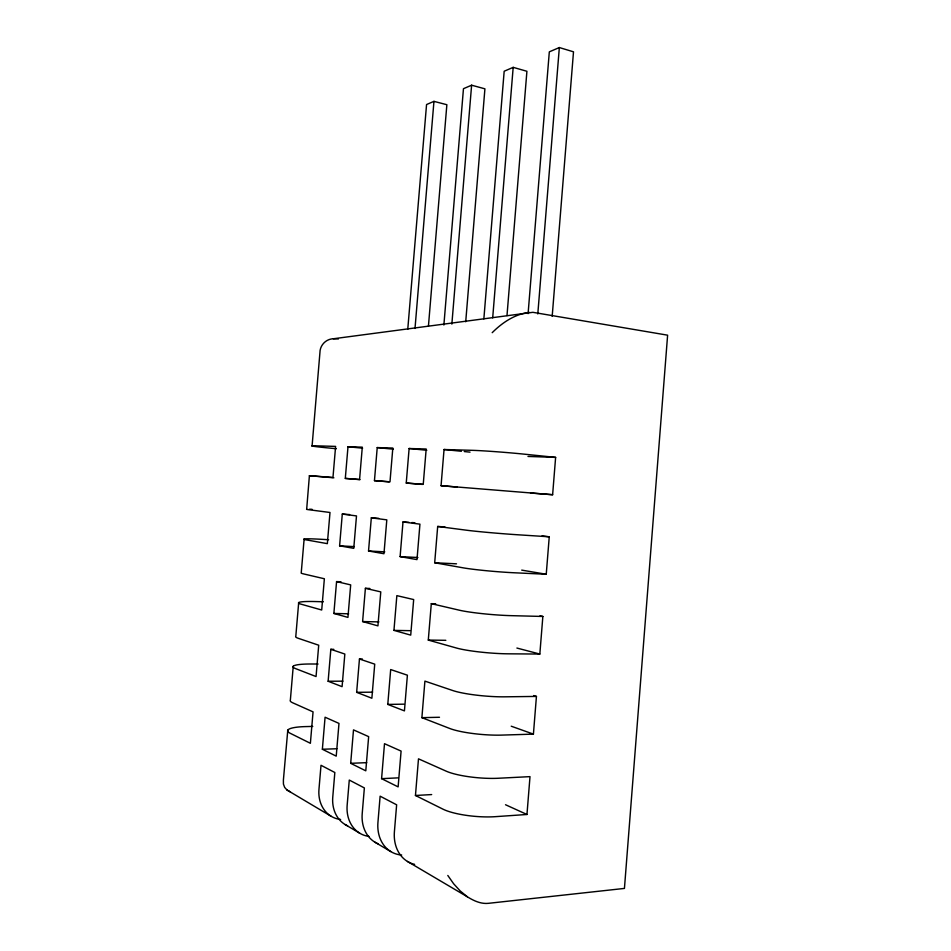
<?xml version="1.0" encoding="UTF-8"?>
<svg xmlns="http://www.w3.org/2000/svg" width="951" height="951" viewBox="0 0 951 951"><rect width="100%" height="100%" fill="white"/><g stroke="black" fill="none" stroke-linecap="round" stroke-linejoin="round"><path stroke-width="1.43" d="M336.357 448.729L329.082 448.028A29.968 0.761 4.8 0 1 314.698 445.793L335.608 446.399L332.969 477.473L309.396 475.702L306.674 509.237A30.016 0.678 4.6 0 0 309.23 509.784L329.997 512.482L327.346 543.651L306.65 539.954A30.028 1.355 4.5 0 1 321.307 539.3L328.63 539.716M506.99 315.566L526.913 71.277L513.183 67.355L504.173 71.23L483.857 318.894M528.09 313.64L549.309 51.853L559.343 47.55L573.501 51.818L552.186 316.35M537.802 313.949L559.343 47.55M526.961 814.484L530.004 776.634L498.395 778.251A37.362 7.858 5.1 0 1 446.185 771.166L418.488 758.827L415.456 795.488L443.059 809.206A37.398 8.939 5.2 0 0 495.293 816.671L526.961 814.484L505.516 804.736M536.435 696.417L504.981 696.821A37.303 5.575 5 0 1 452.795 690.545L424.907 681.118L421.887 717.66L449.68 728.454A37.339 6.645 5 0 0 501.89 735.099L533.416 734.124L536.435 696.417L533.666 695.55M435.677 603.79L431.302 603.659L428.295 640.082L456.29 647.976A37.267 4.375 4.9 0 0 508.464 653.824L539.835 654.05L542.855 616.462L539.978 615.844M444.937 526.937L437.686 526.462L434.69 562.766L462.864 567.783A37.208 2.116 4.8 0 0 515.014 572.811L546.243 574.249L549.25 536.792L542.022 535.889M530.515 493.022L552.626 494.722L555.622 457.383L524.619 454.198A37.113 1.189 4.6 0 0 472.504 450.334L444.046 449.514L441.062 485.699L456.979 487.043M428.449 325.979L446.863 104.717L433.953 101.365L426.559 104.539L407.765 329.284M443.879 325.04L463.458 88.705L471.613 85.198L484.915 88.823L465.717 321.771M451.856 324.113L471.613 85.198M492.689 317.86L513.183 67.355M312.083 445.971L319.928 352.631C319.916 345.237 325.991 338.913 333.409 338.758L532.881 312.32L667.614 335.18L624.438 888.424L488.279 903.343C480.73 904.104 473.539 900.68 467.31 896.769L407.456 861.451M322.365 749.257L325.076 717.22L338.984 723.414L336.226 756.14L322.365 749.257L336.88 748.746M330.829 649.307L344.833 654.05L342.087 686.67L328.131 681.249L330.829 649.307L333.789 649.343M336.571 581.596L350.681 584.889L347.935 617.401L333.872 613.443L336.571 581.596L340.993 581.762M342.289 514.075L356.494 515.918L353.76 548.347L339.602 545.826L342.289 514.075L349.635 514.574M345.308 478.412L347.995 446.756L362.295 447.16L359.573 479.494L345.308 478.412L359.977 479.649M350.681 763.32L353.499 729.881L368.655 736.633L365.79 770.821L350.681 763.32L366.717 762.654M359.454 658.995L374.73 664.155L371.865 698.236L356.649 692.328L359.454 658.995L362.355 659.007M365.398 588.312L380.78 591.891L377.927 625.865L362.604 621.55L365.398 588.312L369.832 588.467M371.318 517.843L386.807 519.852L383.966 553.732L368.536 550.986L371.318 517.843L378.688 518.343M374.456 480.624L377.226 447.588L392.822 448.04L389.993 481.812L374.456 480.624L389.161 481.86M415.005 328.464L433.953 101.365M381.589 778.667L384.501 743.694L401.096 751.088L398.124 786.881L381.589 778.667L397.708 777.882M387.782 704.418L390.683 669.552L407.397 675.198L404.437 710.884L387.782 704.418L403.83 704.168M393.952 630.394L396.852 595.635L413.673 599.558L410.725 635.125L393.952 630.394L409.929 630.668M402.998 521.956L419.938 524.156L416.99 559.616L400.109 556.608L402.998 521.956L408.918 522.349M406.243 483.049L409.12 448.515L426.179 449.003L423.243 484.344L406.243 483.049L422.482 484.416M293.241 666.271L290.364 700.055A30.147 5.052 3.8 0 0 292.742 702.813L313.057 711.871L310.383 743.302L290.138 733.245A30.159 5.754 3.6 0 1 305.366 726.6L312.76 726.421M298.685 602.577L295.809 636.278A30.099 3.59 4.1 0 0 298.245 638.299L318.716 645.218L316.053 676.553L295.654 668.636A30.123 4.279 3.9 0 1 310.704 664L318.062 664.024M304.118 539.062L301.253 572.668A30.052 2.128 4.3 0 0 303.749 573.952L324.362 578.755L321.711 610.007L301.158 604.206A30.075 2.817 4.2 0 1 316.017 601.567L323.352 601.781M287.784 730.13L283.386 780.212L283.434 784.1L284.67 787.416L287.036 790.043L331.091 816.243M492.202 332.684C502.306 322.579 514.978 314.008 529.493 312.392M415.456 795.488L431.671 794.572M421.887 717.66L439.493 717.268M333.409 338.758L338.366 338.972M356.649 692.328L372.626 692.162M328.131 681.249L342.966 681.166M428.295 640.082L445.829 640.32M362.604 621.55L378.914 621.895M542.855 616.462L511.555 615.666A37.244 3.305 4.9 0 1 459.381 610.209L431.302 603.659M333.872 613.443L348.648 613.799M527.983 456.444L555.622 457.383M434.69 562.766L456.504 563.824M400.109 556.608L417.893 557.512M368.536 550.986L384.775 551.842M339.602 545.826L354.319 546.623M549.25 536.792L518.093 534.795A37.172 1.046 4.7 0 1 465.954 530.135L437.686 526.462M411.878 522.551L414.826 522.753M441.062 485.699L552.626 494.722M333.884 477.806L309.396 475.702M377.226 447.588L393.369 449.193M347.995 446.756L362.628 448.183M409.12 448.515L426.797 450.275M444.046 449.514L461.378 451.273M464.266 451.559L470.044 452.141M521.719 570.125L546.243 574.249M516.892 648.047L539.835 654.05M511.234 726.207L533.416 734.124M287.036 790.043L290.424 791.898M345.07 824.517L359.644 833.147M374.872 842.158L390.79 851.585M467.31 896.769L460.26 891.004L453.663 883.8L447.802 875.467M309.455 509.225A30.016 0.678 4.6 0 1 312.083 509.332M340.601 819.477A32.703 27.389 -63.8 0 1 318.965 789.342L321.01 765.282L334.835 772.509L332.767 797.093A33.392 27.781 -64.3 0 0 347.65 825.872M368.94 836.393A34.129 28.185 -64.8 0 1 347.163 805.176L349.279 780.058L364.364 787.939L362.212 813.628A34.878 28.601 -65.3 0 0 378.236 843.858M401.679 855.02A35.674 29.029 -65.8 0 1 377.939 822.46L380.127 796.177L396.638 804.808L394.403 831.709A36.507 29.457 -66.3 0 0 414.624 864.364"/></g></svg>
